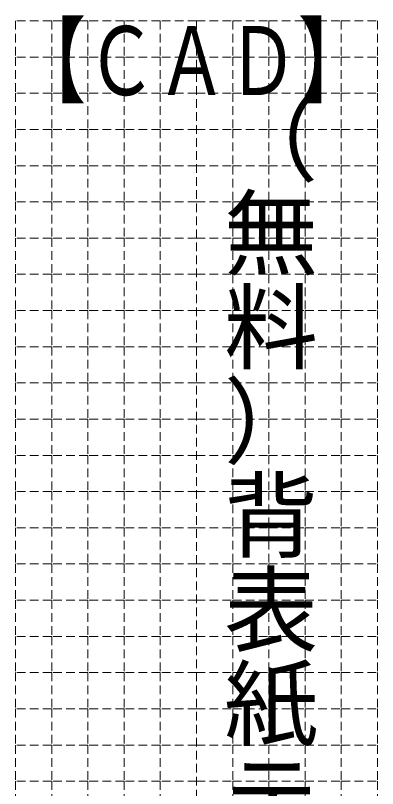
# Model space of a CAD drawing. Units: millimetres on the paper. Extents: x -148 to 177, y -210 to 210.
# Drawn here: x -37.5 to 12.5, y 2.9 to 109.7 of the extents above; entities that cross this region are included whole.
import ezdxf
from ezdxf.enums import TextEntityAlignment as Align

# ---------------------------------------------------------------- set-up
doc = ezdxf.new("R2010")
doc.units = ezdxf.units.MM
doc.linetypes.add('DASHED1', pattern=[1.8, 1.2, -0.6])
doc.layers.add('0-0', color=3, linetype='DASHED1', lineweight=9)
doc.styles.add('@ＭＳ ゴシック', font='')
doc.styles.add('ＭＳ ゴシック', font='')
doc.styles.get('@ＭＳ ゴシック').set_extended_font_data('@MS Gothic')
doc.styles.get('ＭＳ ゴシック').set_extended_font_data('MS Gothic')

msp = doc.modelspace()

# ---------------------------------------------------------------- linework, layer by layer
at = {"layer": '0-0'}
for p, q in [((-22.513, 108.956), (-22.513, 103.956)), ((-17.513, 108.956), (-17.513, 103.956)), ((-12.513, 108.956), (-12.513, -116.044)), ((-7.513, 108.956), (-7.513, 103.956)), ((-2.513, 108.956), (-2.513, 103.956)), ((-22.513, 103.956), (-22.513, 98.956)), ((-17.513, 103.956), (-17.513, 98.956)), ((-7.513, 103.956), (-7.513, 98.956)), ((-2.513, 103.956), (-2.513, 98.956)), ((-22.513, 98.956), (-22.513, 93.956)), ((-17.513, 98.956), (-17.513, 93.956)), ((-7.513, 98.956), (-7.513, 93.956)), ((-2.513, 98.956), (-2.513, 93.956)), ((-22.513, 93.956), (-22.513, 88.956)), ((-17.513, 93.956), (-17.513, 88.956)), ((-7.513, 93.956), (-7.513, 88.956)), ((-2.513, 93.956), (-2.513, 88.956)), ((-22.513, 88.956), (-22.513, 83.956)), ((-17.513, 88.956), (-17.513, 83.956)), ((-7.513, 88.956), (-7.513, 83.956)), ((-2.513, 88.956), (-2.513, 83.956)), ((-22.513, 83.956), (-22.513, 78.956)), ((-17.513, 83.956), (-17.513, 78.956)), ((-7.513, 83.956), (-7.513, 78.956)), ((-2.513, 83.956), (-2.513, 78.956)), ((-22.513, 78.956), (-22.513, 73.956)), ((-17.513, 78.956), (-17.513, 73.956)), ((-7.513, 78.956), (-7.513, 73.956)), ((-2.513, 78.956), (-2.513, 73.956)), ((-22.513, 73.956), (-22.513, 68.956)), ((-17.513, 73.956), (-17.513, 68.956)), ((-7.513, 73.956), (-7.513, 68.956)), ((-2.513, 73.956), (-2.513, 68.956)), ((-22.513, 68.956), (-22.513, 63.956)), ((-17.513, 68.956), (-17.513, 63.956)), ((-7.513, 68.956), (-7.513, 63.956)), ((-2.513, 68.956), (-2.513, 63.956)), ((-22.513, 63.956), (-22.513, 58.956)), ((-17.513, 63.956), (-17.513, 58.956)), ((-7.513, 63.956), (-7.513, 58.956)), ((-2.513, 63.956), (-2.513, 58.956)), ((-22.513, 58.956), (-22.513, 53.956)), ((-17.513, 58.956), (-17.513, 53.956)), ((-7.513, 58.956), (-7.513, 53.956)), ((-2.513, 58.956), (-2.513, 53.956)), ((-22.513, 53.956), (-22.513, 48.956)), ((-17.513, 53.956), (-17.513, 48.956)), ((-7.513, 53.956), (-7.513, 48.956)), ((-2.513, 53.956), (-2.513, 48.956)), ((-22.513, 48.956), (-22.513, 43.956)), ((-17.513, 48.956), (-17.513, 43.956)), ((-7.513, 48.956), (-7.513, 43.956)), ((-2.513, 48.956), (-2.513, 43.956)), ((-22.513, 43.956), (-22.513, 38.956)), ((-17.513, 43.956), (-17.513, 38.956)), ((-7.513, 43.956), (-7.513, 38.956)), ((-2.513, 43.956), (-2.513, 38.956)), ((-22.513, 38.956), (-22.513, 33.956)), ((-17.513, 38.956), (-17.513, 33.956)), ((-7.513, 38.956), (-7.513, 33.956)), ((-2.513, 38.956), (-2.513, 33.956)), ((-22.513, 33.956), (-22.513, 28.956)), ((-17.513, 33.956), (-17.513, 28.956)), ((-7.513, 33.956), (-7.513, 28.956)), ((-2.513, 33.956), (-2.513, 28.956)), ((-22.513, 28.956), (-22.513, 23.956)), ((-17.513, 28.956), (-17.513, 23.956)), ((-7.513, 28.956), (-7.513, 23.956)), ((-2.513, 28.956), (-2.513, 23.956)), ((-22.513, 23.956), (-22.513, 18.956)), ((-17.513, 23.956), (-17.513, 18.956)), ((-7.513, 23.956), (-7.513, 18.956)), ((-2.513, 23.956), (-2.513, 18.956)), ((-22.513, 18.956), (-22.513, 13.956)), ((-17.513, 18.956), (-17.513, 13.956)), ((-7.513, 18.956), (-7.513, 13.956)), ((-2.513, 18.956), (-2.513, 13.956)), ((-22.513, 13.956), (-22.513, 8.956)), ((-17.513, 13.956), (-17.513, 8.956)), ((-7.513, 13.956), (-7.513, 8.956)), ((-2.513, 13.956), (-2.513, 8.956)), ((-22.513, 8.956), (-22.513, 3.956)), ((-17.513, 8.956), (-17.513, 3.956)), ((-7.513, 8.956), (-7.513, 3.956)), ((-2.513, 8.956), (-2.513, 3.956)), ((-22.513, 3.956), (-22.513, -1.044)), ((-17.513, 3.956), (-17.513, -1.044)), ((-7.513, 3.956), (-7.513, -1.044)), ((-2.513, 3.956), (-2.513, -1.044))]:
    msp.add_line(p, q, dxfattribs=at)
for points in [[(-32.513, 108.956), (-37.513, 108.956), (-37.513, 103.956)], [(-27.513, 108.956), (-32.513, 108.956), (-32.513, 103.956)], [(-22.513, 108.956), (-27.513, 108.956), (-27.513, 103.956)], [(-12.513, 108.956), (-17.513, 108.956), (-22.513, 108.956)], [(-12.513, 108.956), (-7.513, 108.956), (-2.513, 108.956)], [(-2.513, 108.956), (2.487, 108.956), (2.487, 103.956)], [(2.487, 108.956), (7.487, 108.956), (7.487, 103.956)], [(7.487, 108.956), (12.487, 108.956), (12.487, 103.956)], [(-32.513, 103.956), (-37.513, 103.956), (-37.513, 98.956)], [(-27.513, 103.956), (-32.513, 103.956), (-32.513, 98.956)], [(-22.513, 103.956), (-27.513, 103.956), (-27.513, 98.956)], [(-12.513, 103.956), (-17.513, 103.956), (-22.513, 103.956)], [(-12.513, 103.956), (-7.513, 103.956), (-2.513, 103.956)], [(-2.513, 103.956), (2.487, 103.956), (2.487, 98.956)], [(2.487, 103.956), (7.487, 103.956), (7.487, 98.956)], [(7.487, 103.956), (12.487, 103.956), (12.487, 98.956)], [(-32.513, 98.956), (-37.513, 98.956), (-37.513, 93.956)], [(-27.513, 98.956), (-32.513, 98.956), (-32.513, 93.956)], [(-22.513, 98.956), (-27.513, 98.956), (-27.513, 93.956)], [(-12.513, 98.956), (-17.513, 98.956), (-22.513, 98.956)], [(-12.513, 98.956), (-7.513, 98.956), (-2.513, 98.956)], [(-2.513, 98.956), (2.487, 98.956), (2.487, 93.956)], [(2.487, 98.956), (7.487, 98.956), (7.487, 93.956)], [(7.487, 98.956), (12.487, 98.956), (12.487, 93.956)], [(-32.513, 93.956), (-37.513, 93.956), (-37.513, 88.956)], [(-27.513, 93.956), (-32.513, 93.956), (-32.513, 88.956)], [(-22.513, 93.956), (-27.513, 93.956), (-27.513, 88.956)], [(-12.513, 93.956), (-17.513, 93.956), (-22.513, 93.956)], [(-12.513, 93.956), (-7.513, 93.956), (-2.513, 93.956)], [(-2.513, 93.956), (2.487, 93.956), (2.487, 88.956)], [(2.487, 93.956), (7.487, 93.956), (7.487, 88.956)], [(7.487, 93.956), (12.487, 93.956), (12.487, 88.956)], [(-32.513, 88.956), (-37.513, 88.956), (-37.513, 83.956)], [(-27.513, 88.956), (-32.513, 88.956), (-32.513, 83.956)], [(-22.513, 88.956), (-27.513, 88.956), (-27.513, 83.956)], [(-12.513, 88.956), (-17.513, 88.956), (-22.513, 88.956)], [(-12.513, 88.956), (-7.513, 88.956), (-2.513, 88.956)], [(-2.513, 88.956), (2.487, 88.956), (2.487, 83.956)], [(2.487, 88.956), (7.487, 88.956), (7.487, 83.956)], [(7.487, 88.956), (12.487, 88.956), (12.487, 83.956)], [(-32.513, 83.956), (-37.513, 83.956), (-37.513, 78.956)], [(-27.513, 83.956), (-32.513, 83.956), (-32.513, 78.956)], [(-22.513, 83.956), (-27.513, 83.956), (-27.513, 78.956)], [(-12.513, 83.956), (-17.513, 83.956), (-22.513, 83.956)], [(-12.513, 83.956), (-7.513, 83.956), (-2.513, 83.956)], [(-2.513, 83.956), (2.487, 83.956), (2.487, 78.956)], [(2.487, 83.956), (7.487, 83.956), (7.487, 78.956)], [(7.487, 83.956), (12.487, 83.956), (12.487, 78.956)], [(-32.513, 78.956), (-37.513, 78.956), (-37.513, 73.956)], [(-27.513, 78.956), (-32.513, 78.956), (-32.513, 73.956)], [(-22.513, 78.956), (-27.513, 78.956), (-27.513, 73.956)], [(-12.513, 78.956), (-17.513, 78.956), (-22.513, 78.956)], [(-12.513, 78.956), (-7.513, 78.956), (-2.513, 78.956)], [(-2.513, 78.956), (2.487, 78.956), (2.487, 73.956)], [(2.487, 78.956), (7.487, 78.956), (7.487, 73.956)], [(7.487, 78.956), (12.487, 78.956), (12.487, 73.956)], [(-32.513, 73.956), (-37.513, 73.956), (-37.513, 68.956)], [(-27.513, 73.956), (-32.513, 73.956), (-32.513, 68.956)], [(-22.513, 73.956), (-27.513, 73.956), (-27.513, 68.956)], [(-12.513, 73.956), (-17.513, 73.956), (-22.513, 73.956)], [(-12.513, 73.956), (-7.513, 73.956), (-2.513, 73.956)], [(-2.513, 73.956), (2.487, 73.956), (2.487, 68.956)], [(2.487, 73.956), (7.487, 73.956), (7.487, 68.956)], [(7.487, 73.956), (12.487, 73.956), (12.487, 68.956)], [(-32.513, 68.956), (-37.513, 68.956), (-37.513, 63.956)], [(-27.513, 68.956), (-32.513, 68.956), (-32.513, 63.956)], [(-22.513, 68.956), (-27.513, 68.956), (-27.513, 63.956)], [(-12.513, 68.956), (-17.513, 68.956), (-22.513, 68.956)], [(-12.513, 68.956), (-7.513, 68.956), (-2.513, 68.956)], [(-2.513, 68.956), (2.487, 68.956), (2.487, 63.956)], [(2.487, 68.956), (7.487, 68.956), (7.487, 63.956)], [(7.487, 68.956), (12.487, 68.956), (12.487, 63.956)], [(-32.513, 63.956), (-37.513, 63.956), (-37.513, 58.956)], [(-27.513, 63.956), (-32.513, 63.956), (-32.513, 58.956)], [(-22.513, 63.956), (-27.513, 63.956), (-27.513, 58.956)], [(-12.513, 63.956), (-17.513, 63.956), (-22.513, 63.956)], [(-12.513, 63.956), (-7.513, 63.956), (-2.513, 63.956)], [(-2.513, 63.956), (2.487, 63.956), (2.487, 58.956)], [(2.487, 63.956), (7.487, 63.956), (7.487, 58.956)], [(7.487, 63.956), (12.487, 63.956), (12.487, 58.956)], [(-32.513, 58.956), (-37.513, 58.956), (-37.513, 53.956)], [(-27.513, 58.956), (-32.513, 58.956), (-32.513, 53.956)], [(-22.513, 58.956), (-27.513, 58.956), (-27.513, 53.956)], [(-12.513, 58.956), (-17.513, 58.956), (-22.513, 58.956)], [(-12.513, 58.956), (-7.513, 58.956), (-2.513, 58.956)], [(-2.513, 58.956), (2.487, 58.956), (2.487, 53.956)], [(2.487, 58.956), (7.487, 58.956), (7.487, 53.956)], [(7.487, 58.956), (12.487, 58.956), (12.487, 53.956)], [(-32.513, 53.956), (-37.513, 53.956), (-37.513, 48.956)], [(-27.513, 53.956), (-32.513, 53.956), (-32.513, 48.956)], [(-22.513, 53.956), (-27.513, 53.956), (-27.513, 48.956)], [(-12.513, 53.956), (-17.513, 53.956), (-22.513, 53.956)], [(-12.513, 53.956), (-7.513, 53.956), (-2.513, 53.956)], [(-2.513, 53.956), (2.487, 53.956), (2.487, 48.956)], [(2.487, 53.956), (7.487, 53.956), (7.487, 48.956)], [(7.487, 53.956), (12.487, 53.956), (12.487, 48.956)], [(-32.513, 48.956), (-37.513, 48.956), (-37.513, 43.956)], [(-27.513, 48.956), (-32.513, 48.956), (-32.513, 43.956)], [(-22.513, 48.956), (-27.513, 48.956), (-27.513, 43.956)], [(-12.513, 48.956), (-17.513, 48.956), (-22.513, 48.956)], [(-12.513, 48.956), (-7.513, 48.956), (-2.513, 48.956)], [(-2.513, 48.956), (2.487, 48.956), (2.487, 43.956)], [(2.487, 48.956), (7.487, 48.956), (7.487, 43.956)], [(7.487, 48.956), (12.487, 48.956), (12.487, 43.956)], [(-32.513, 43.956), (-37.513, 43.956), (-37.513, 38.956)], [(-27.513, 43.956), (-32.513, 43.956), (-32.513, 38.956)], [(-22.513, 43.956), (-27.513, 43.956), (-27.513, 38.956)], [(-12.513, 43.956), (-17.513, 43.956), (-22.513, 43.956)], [(-12.513, 43.956), (-7.513, 43.956), (-2.513, 43.956)], [(-2.513, 43.956), (2.487, 43.956), (2.487, 38.956)], [(2.487, 43.956), (7.487, 43.956), (7.487, 38.956)], [(7.487, 43.956), (12.487, 43.956), (12.487, 38.956)], [(-32.513, 38.956), (-37.513, 38.956), (-37.513, 33.956)], [(-27.513, 38.956), (-32.513, 38.956), (-32.513, 33.956)], [(-22.513, 38.956), (-27.513, 38.956), (-27.513, 33.956)], [(-12.513, 38.956), (-17.513, 38.956), (-22.513, 38.956)], [(-12.513, 38.956), (-7.513, 38.956), (-2.513, 38.956)], [(-2.513, 38.956), (2.487, 38.956), (2.487, 33.956)], [(2.487, 38.956), (7.487, 38.956), (7.487, 33.956)], [(7.487, 38.956), (12.487, 38.956), (12.487, 33.956)], [(-32.513, 33.956), (-37.513, 33.956), (-37.513, 28.956)], [(-27.513, 33.956), (-32.513, 33.956), (-32.513, 28.956)], [(-22.513, 33.956), (-27.513, 33.956), (-27.513, 28.956)], [(-12.513, 33.956), (-17.513, 33.956), (-22.513, 33.956)], [(-12.513, 33.956), (-7.513, 33.956), (-2.513, 33.956)], [(-2.513, 33.956), (2.487, 33.956), (2.487, 28.956)], [(2.487, 33.956), (7.487, 33.956), (7.487, 28.956)], [(7.487, 33.956), (12.487, 33.956), (12.487, 28.956)], [(-32.513, 28.956), (-37.513, 28.956), (-37.513, 23.956)], [(-27.513, 28.956), (-32.513, 28.956), (-32.513, 23.956)], [(-22.513, 28.956), (-27.513, 28.956), (-27.513, 23.956)], [(-12.513, 28.956), (-17.513, 28.956), (-22.513, 28.956)], [(-12.513, 28.956), (-7.513, 28.956), (-2.513, 28.956)], [(-2.513, 28.956), (2.487, 28.956), (2.487, 23.956)], [(2.487, 28.956), (7.487, 28.956), (7.487, 23.956)], [(7.487, 28.956), (12.487, 28.956), (12.487, 23.956)], [(-32.513, 23.956), (-37.513, 23.956), (-37.513, 18.956)], [(-27.513, 23.956), (-32.513, 23.956), (-32.513, 18.956)], [(-22.513, 23.956), (-27.513, 23.956), (-27.513, 18.956)], [(-12.513, 23.956), (-17.513, 23.956), (-22.513, 23.956)], [(-12.513, 23.956), (-7.513, 23.956), (-2.513, 23.956)], [(-2.513, 23.956), (2.487, 23.956), (2.487, 18.956)], [(2.487, 23.956), (7.487, 23.956), (7.487, 18.956)], [(7.487, 23.956), (12.487, 23.956), (12.487, 18.956)], [(-32.513, 18.956), (-37.513, 18.956), (-37.513, 13.956)], [(-27.513, 18.956), (-32.513, 18.956), (-32.513, 13.956)], [(-22.513, 18.956), (-27.513, 18.956), (-27.513, 13.956)], [(-12.513, 18.956), (-17.513, 18.956), (-22.513, 18.956)], [(-12.513, 18.956), (-7.513, 18.956), (-2.513, 18.956)], [(-2.513, 18.956), (2.487, 18.956), (2.487, 13.956)], [(2.487, 18.956), (7.487, 18.956), (7.487, 13.956)], [(7.487, 18.956), (12.487, 18.956), (12.487, 13.956)], [(-32.513, 13.956), (-37.513, 13.956), (-37.513, 8.956)], [(-27.513, 13.956), (-32.513, 13.956), (-32.513, 8.956)], [(-22.513, 13.956), (-27.513, 13.956), (-27.513, 8.956)], [(-12.513, 13.956), (-17.513, 13.956), (-22.513, 13.956)], [(-12.513, 13.956), (-7.513, 13.956), (-2.513, 13.956)], [(-2.513, 13.956), (2.487, 13.956), (2.487, 8.956)], [(2.487, 13.956), (7.487, 13.956), (7.487, 8.956)], [(7.487, 13.956), (12.487, 13.956), (12.487, 8.956)], [(-32.513, 8.956), (-37.513, 8.956), (-37.513, 3.956)], [(-27.513, 8.956), (-32.513, 8.956), (-32.513, 3.956)], [(-22.513, 8.956), (-27.513, 8.956), (-27.513, 3.956)], [(-12.513, 8.956), (-17.513, 8.956), (-22.513, 8.956)], [(-12.513, 8.956), (-7.513, 8.956), (-2.513, 8.956)], [(-2.513, 8.956), (2.487, 8.956), (2.487, 3.956)], [(2.487, 8.956), (7.487, 8.956), (7.487, 3.956)], [(7.487, 8.956), (12.487, 8.956), (12.487, 3.956)], [(-32.513, 3.956), (-37.513, 3.956), (-37.513, -1.044)], [(-27.513, 3.956), (-32.513, 3.956), (-32.513, -1.044)], [(-22.513, 3.956), (-27.513, 3.956), (-27.513, -1.044)], [(-12.513, 3.956), (-17.513, 3.956), (-22.513, 3.956)], [(-12.513, 3.956), (-7.513, 3.956), (-2.513, 3.956)], [(-2.513, 3.956), (2.487, 3.956), (2.487, -1.044)], [(2.487, 3.956), (7.487, 3.956), (7.487, -1.044)], [(7.487, 3.956), (12.487, 3.956), (12.487, -1.044)]]:
    msp.add_lwpolyline(points, dxfattribs=at)

# ---------------------------------------------------------------- texts
at = {"layer": '0-0', "color": 7, "style": 'ＭＳ ゴシック', "width": 0.75}
msp.add_text('【ＣＡＤ】', height=9.531, dxfattribs=at).set_placement((-37.513, 95.843), align=Align.BOTTOM_LEFT)
at = {"layer": '0-0', "color": 7, "style": '@ＭＳ ゴシック'}
msp.add_text('（無料）背表紙テンプレート', height=9.531, rotation=270, dxfattribs=at).set_placement((-10.013, 99.297), align=Align.BOTTOM_LEFT)

doc.saveas('drawing.dxf')
